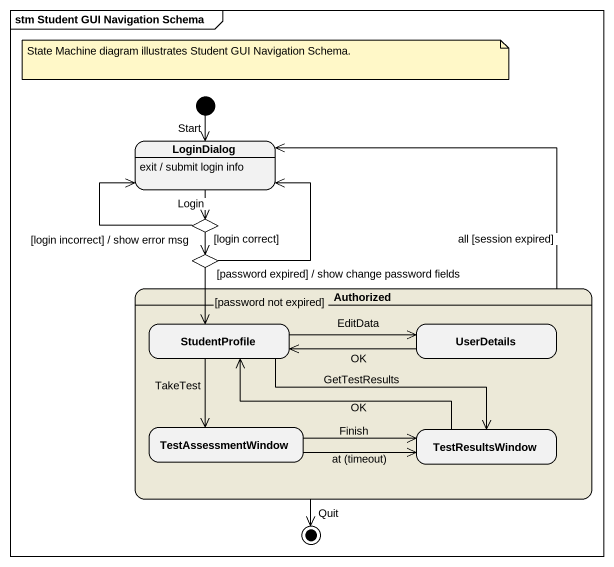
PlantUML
@startuml
mainframe stm Student GUI Navigation Schema
hide empty description
state LoginDialog
LoginDialog : exit / submit login info
state choice1 <<choice>>
state choice2 <<choice>>
state Authorized #ECE9D8 {
  state StudentProfile
  state UserDetails
  state TestAssessmentWindow
  state TestResultsWindow
}
[*] --> LoginDialog : Start
LoginDialog --> choice1 : Login
choice1 -up-> LoginDialog : [login incorrect] / show error msg
choice1 --> choice2 : [login correct]
choice2 -up-> LoginDialog : [password expired] / show change password fields
choice2 --> StudentProfile : [password not expired]
Authorized -up-> LoginDialog : all [session expired]
StudentProfile -right-> UserDetails : EditData
StudentProfile --> TestAssessmentWindow : TakeTest
StudentProfile -right-> TestResultsWindow : GetTestResults
UserDetails -left-> StudentProfile : OK
TestAssessmentWindow -right-> TestResultsWindow : Finish
TestAssessmentWindow -right-> TestResultsWindow : at (timeout)
TestResultsWindow -left-> StudentProfile : OK
Authorized --> [*] : Quit
note as N1
  State Machine diagram illustrates Student GUI Navigation Schema.
end note
@enduml
